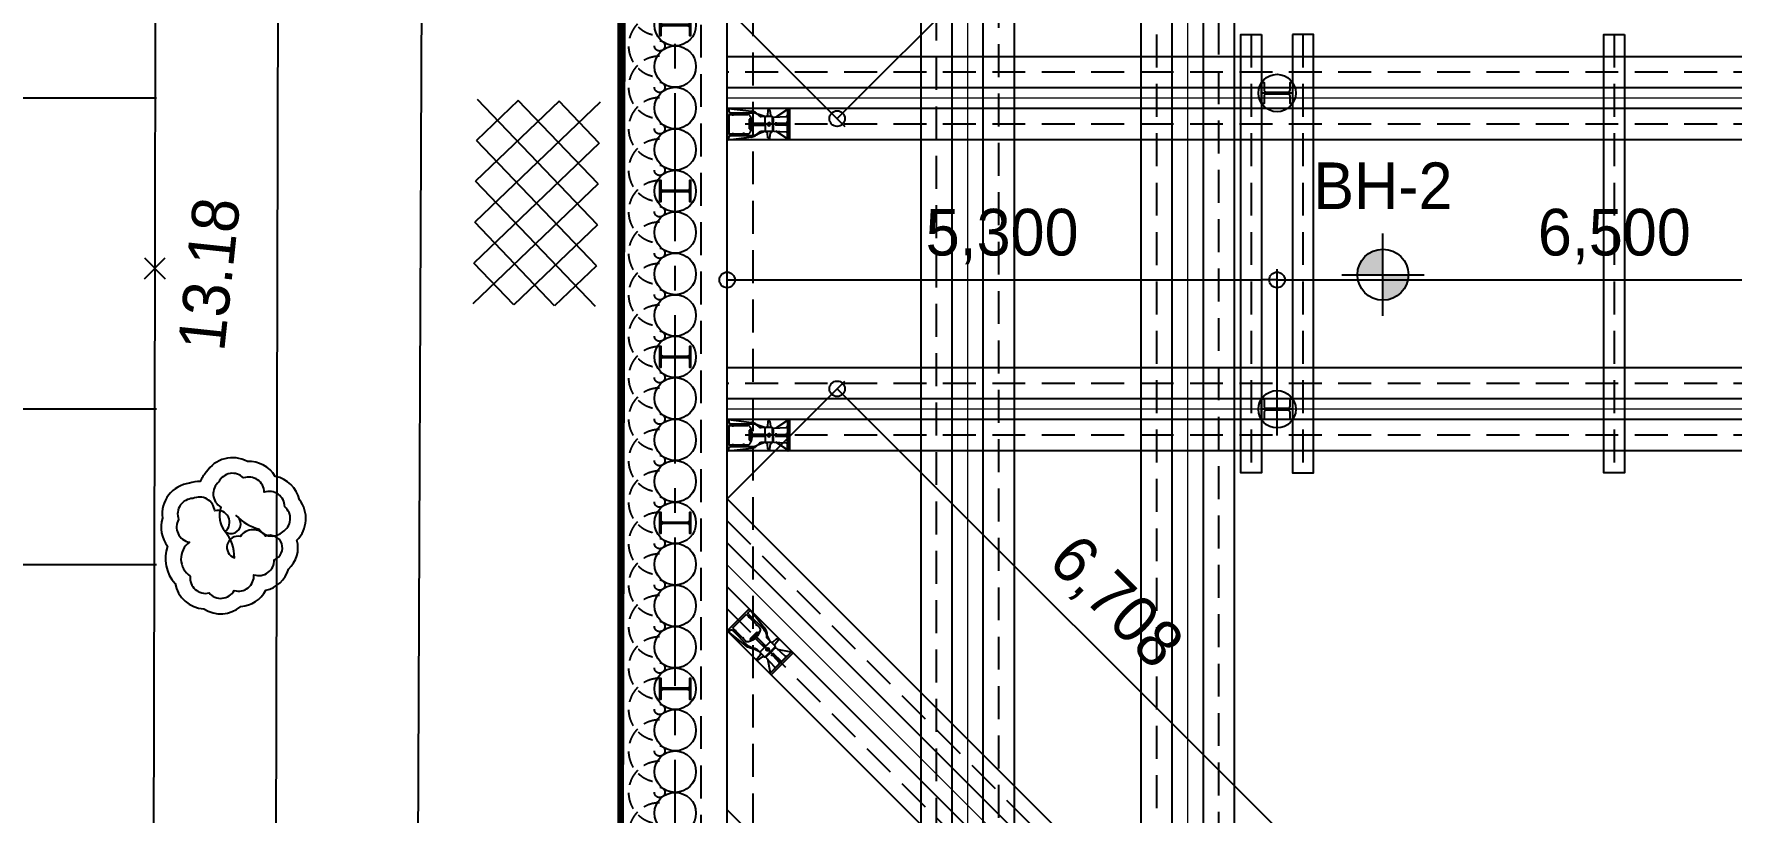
# Model space of a CAD drawing. Header units: millimetres. Extents: x 1073475 to 2890243, y -1340830 to -367733.
# Drawn here: x 1299407 to 1315763, y -432809 to -425304 of the extents above; entities that cross this region are included whole.
import ezdxf
from ezdxf.enums import TextEntityAlignment as Align
from ezdxf.xclip import XClip

# ---------------------------------------------------------------- set-up
doc = ezdxf.new("R2010")
doc.units = ezdxf.units.MM
doc.header["$LTSCALE"] = 50
doc.header["$XCLIPFRAME"] = 2
doc.header["$PDMODE"] = 3
doc.header["$PDSIZE"] = 100
for name, pattern in [('CENTER2', [28.575, 19.05, -3.175, 3.175, -3.175]), ('HIDDEN', [9.525, 6.35, -3.175]), ('HIDDEN2', [4.7625, 3.175, -1.5875]), ('PHANTOM', [63.5, 31.75, -6.35, 6.35, -6.35, 6.35, -6.35])]:
    doc.linetypes.add(name, pattern=pattern)
doc.layers.get('Defpoints').update_dxf_attribs({"color": 151})
doc.layers.add('_0', color=7, linetype='Continuous', lineweight=0)
for name, color, linetype in [('C-DIM', 7, 'Continuous'), ('CEN', 1, 'CENTER2'), ('CIP', 1, 'Continuous'), ('FIN', 5, 'Continuous'), ('H-BEAM', 5, 'Continuous'), ('H-BEAM-상부', 173, 'Continuous'), ('HPILE-300x200', 3, 'Continuous'), ('POST PILE', 6, 'Continuous'), ('SGR', 8, 'Continuous'), ('ST-CEN', 1, 'HIDDEN'), ('ST-CEN(상부 H-BEAM)', 1, 'HIDDEN'), ('ST-CEN(하부 H-BEAM)', 1, 'HIDDEN'), ('STRUT', 3, 'Continuous'), ('WALE-1', 3, 'Continuous'), ('건축', 233, 'HIDDEN'), ('대지경계선', 6, 'PHANTOM'), ('도로', 1, 'Continuous'), ('보도', 7, 'Continuous'), ('보도블럭', 7, 'Continuous'), ('연속지적도', 32, 'Continuous'), ('유압JACK', 2, 'Continuous'), ('자전거전용도로', 7, 'Continuous'), ('조경', 3, 'Continuous'), ('주상도', 7, 'Continuous'), ('측량점_높이', 8, 'Continuous'), ('측량점_심볼', 7, 'Continuous'), ('화단경계', 3, 'Continuous')]:
    doc.layers.add(name, color=color, linetype=linetype)
doc.styles.add('굴림체', font='')
doc.styles.add('돋움', font='')
doc.styles.get('굴림체').set_extended_font_data('Dotum')
doc.styles.get('돋움').set_extended_font_data('Dotum')
doc.dimstyles.new('SAM-300', dxfattribs={"dimscale": 1.5, "dimtxt": 300, "dimasz": 100, "dimexe": 70, "dimexo": 0, "dimgap": 100, "dimtad": 1, "dimdec": 0, "dimzin": 0, "dimdsep": 46, "dimlunit": 6, "dimtxsty": '돋움', "dimblk": 'ORIGIN', "dimcen": 100, "dimclrd": 1, "dimclre": 1, "dimclrt": 7, "dimadec": 0, "dimazin": 0, "dimtfac": 1, "dimtdec": 0, "dimtix": 1, "dimtmove": 2, "dimatfit": 3, "dimfxl": 70, "dimtolj": 1, "dimtzin": 0, "dimlwd": -1, "dimlwe": -1, "dimarcsym": 0})

# ---------------------------------------------------------------- blocks, each defined once
blk = doc.blocks.new('A$405090834614')
at = {"layer": '도로', "color": 251}
for p, q in [((159062, 159953), (148322, 158834)), ((148322, 158834), (140195, 157992))]:
    blk.add_line(p, q, dxfattribs=at)
at = {"layer": '보도', "color": 251}
blk.add_line((152284, 154699), (138309, 153245), dxfattribs=at)
at = {"layer": '보도블럭', "color": 251}
for p, q in [((148796, 154604), (149876, 155881)), ((149189, 154636), (150269, 155914)), ((150302, 155521), (149876, 155881)), ((149582, 154669), (148304, 155749)), ((148337, 155357), (148697, 155782)), ((148370, 154964), (149090, 155815)), ((148403, 154571), (149483, 155848)), ((149975, 154702), (148697, 155782)), ((150368, 154735), (149090, 155815)), ((150335, 155128), (149483, 155848)), ((149582, 154669), (150302, 155521)), ((149189, 154636), (148337, 155357)), ((149975, 154702), (150335, 155128)), ((148796, 154604), (148370, 154964))]:
    blk.add_line(p, q, dxfattribs=at)
at = {"layer": '연속지적도', "color": 251}
for p, q in [((138278, 153274), (161008, 155684)), ((161008, 155684), (138278, 153274))]:
    blk.add_line(p, q, dxfattribs=at)
at = {"layer": '자전거전용도로', "color": 251}
blk.add_line((140415, 155454), (151998, 156633), dxfattribs=at)
at = {"layer": '조경', "color": 251}
for points in [[(145320, 158319, 0.346815), (145106, 158017, 0.330985), (145166, 157666, 0.257815), (145347, 157442, 0.268393), (145574, 157247, 0.287741), (145858, 157195, 0.374085), (146249, 157211, 0.296108), (146449, 157467, 0.276004), (146563, 157750, 0.397465), (146418, 158133, 0.08978), (146324, 158182, 0.089366), (146296, 158284, 0.417873), (145935, 158507, 0.244957), (145671, 158428, 0.283849)], [(145406, 158181, 0.520567), (145264, 157984, 0.520567), (145313, 157745, 0.520567), (145484, 157572, 0.520567), (145649, 157393, 0.997573), (145867, 157500, 0.520567), (145838, 157741, 0.940956), (145626, 157776, 0.176046), (145869, 157893, 1.063971), (146034, 157804, 0.138397), (145927, 157568, 0.467806), (145925, 157340, 0.520567), (146167, 157346, 0.520567), (146285, 157558, 0.520567), (146402, 157770, 0.520567), (146338, 158004, 0.520567), (146099, 157957, 0.258914), (145869, 157893, 0.824029), (146056, 158012, 0.520567), (146153, 158235, 0.520567), (145939, 158350, 0.520567), (145731, 158224, 0.520567), (145406, 158181)]]:
    blk.add_lwpolyline(points, format="xyb", close=True, dxfattribs=at)
at = {"layer": '측량점_심볼', "color": 251}
for p in [(148322, 158834), (148337, 150260)]:
    blk.add_point(p, dxfattribs=at)
at = {"layer": '화단경계', "color": 251}
blk.add_line((151883, 158016), (140273, 156812), dxfattribs=at)
at = {"layer": '측량점_높이', "color": 251, "style": '굴림체'}
for s, p in [('13.18', (148322, 158534)), ('13.58', (148337, 149960))]:
    blk.add_text(s, height=450, dxfattribs=at).set_placement(p, align=Align.TOP_CENTER)
blk = doc.blocks.new('20240926 평면')
at = {"layer": '건축'}
for p, q in [((-5159, -27541), (-5159, -5159)), ((-4659, -27334), (-4659, -5366))]:
    blk.add_line(p, q, dxfattribs=at)
at = {"layer": '건축', "color": 255}
blk.add_lwpolyline([(26141, -34840), (1135, -34840), (-5936, -27769), (-5936, -4908), (-280, 749), (26141, 749)], close=True, dxfattribs=at)
blk = doc.blocks.new('A$C1400461B')
at = {"layer": '주상도'}
h = blk.add_hatch(color=256, dxfattribs=at)
h.paths.add_polyline_path([(0, 246, 0.414214), (-246, 0), (0, 0)])
h.paths.add_polyline_path([(0, 0), (0, -246, 0.414214), (246, 0)])
for p, q in [((0, -397), (0, 397)), ((-397, 0), (397, 0))]:
    blk.add_line(p, q, dxfattribs=at)
blk.add_circle((0, 0), 246, dxfattribs=at)
blk = doc.blocks.new('A$C1D3235D9')
at = {"layer": 'SGR', "linetype": 'HIDDEN2'}
blk.add_circle((0, 0), 50, dxfattribs=at)
blk.add_arc((0, 0), 300, 0, 180, dxfattribs=at)
blk = doc.blocks.new('h-200')
at = {"layer": 'HPILE-300x200'}
blk.add_line((0, -150), (0, 150), dxfattribs=at)
blk.add_lwpolyline([(-100, 150), (-100, 136), (-24.5, 136, -0.4142136), (-4.5, 116), (-4.5, -116, -0.4142136), (-24.5, -136), (-100, -136), (-100, -150), (100, -150), (100, -136), (24.5, -136, -0.4142136), (4.5, -116), (4.5, 116, -0.4142136), (24.5, 136), (100, 136), (100, 150)], format="xyb", close=True, dxfattribs=at)
blk = doc.blocks.new('CIP')
at = {"layer": 'CIP'}
for centre in [(0, 0), (400, 0), (800, 0), (1200, 0)]:
    blk.add_circle(centre, 200, dxfattribs=at)
at = {"layer": 'HPILE-300x200'}
blk.add_blockref('h-200', (1200, 0), dxfattribs=at)
at = {"layer": 'SGR', "linetype": 'HIDDEN2'}
for p in [(-200, 150), (200, 150), (600, 150), (1000, 150)]:
    blk.add_blockref('A$C1D3235D9', p, dxfattribs=at)
blk = doc.blocks.new('_Origin')
at = {"color": 0, "linetype": 'ByBlock', "lineweight": -2}
blk.add_line((0, 0), (-1, 0), dxfattribs=at)
blk.add_circle((0, 0), 0.5, dxfattribs=at)
blk = doc.blocks.new('*D770')
at = {"layer": 'C-DIM', "color": 1, "ltscale": 0.2, "transparency": 16777216}
for p, q in [((1299088, -424274), (1299088, -424124)), ((1300588, -424424), (1298983, -424424)), ((1299088, -425924), (1299088, -424424)), ((1300588, -425924), (1298983, -425924)), ((1299088, -426074), (1299088, -426224))]:
    blk.add_line(p, q, dxfattribs=at)
at = {"layer": 'Defpoints', "color": 0, "ltscale": 0.2, "transparency": 16777216}
for p in [(1299088, -424424), (1300588, -424424), (1300588, -425924)]:
    blk.add_point(p, dxfattribs=at)
at = {"layer": 'C-DIM', "color": 1, "ltscale": 0.2, "transparency": 16777216, "xscale": 150, "yscale": 150, "zscale": 150}
for p, rotation in [((1299088, -424424), 270), ((1299088, -425924), 90)]:
    blk.add_blockref('_Origin', p, dxfattribs=dict(at, rotation=rotation))
at = {"layer": 'C-DIM', "color": 7, "ltscale": 0.2, "transparency": 16777216, "insert": (1298669, -425174), "char_height": 450, "attachment_point": 5, "rotation": 90, "style": '돋움'}
blk.add_mtext('\\A1;1,500', dxfattribs=at)
blk = doc.blocks.new('*D771')
at = {"layer": 'C-DIM', "color": 1, "ltscale": 0.2, "transparency": 16777216}
for p, q in [((1300588, -425924), (1298983, -425924)), ((1299088, -428774), (1299088, -426074)), ((1300588, -428924), (1298983, -428924))]:
    blk.add_line(p, q, dxfattribs=at)
at = {"layer": 'Defpoints', "color": 0, "ltscale": 0.2, "transparency": 16777216}
for p in [(1299088, -425924), (1300588, -425924), (1300588, -428924)]:
    blk.add_point(p, dxfattribs=at)
at = {"layer": 'C-DIM', "color": 1, "ltscale": 0.2, "transparency": 16777216, "xscale": 150, "yscale": 150, "zscale": 150}
for p, rotation in [((1299088, -425924), 90), ((1299088, -428924), 270)]:
    blk.add_blockref('_Origin', p, dxfattribs=dict(at, rotation=rotation))
at = {"layer": 'C-DIM', "color": 7, "ltscale": 0.2, "transparency": 16777216, "insert": (1298669, -427424), "char_height": 450, "attachment_point": 5, "rotation": 90, "style": '돋움'}
blk.add_mtext('\\A1;3,000', dxfattribs=at)
blk = doc.blocks.new('*D772')
at = {"layer": 'C-DIM', "color": 1, "ltscale": 0.2, "transparency": 16777216}
for p, q in [((1299088, -428774), (1299088, -428624)), ((1300588, -428924), (1298983, -428924)), ((1299088, -430424), (1299088, -428924)), ((1300588, -430424), (1298983, -430424)), ((1299088, -430574), (1299088, -430724))]:
    blk.add_line(p, q, dxfattribs=at)
at = {"layer": 'Defpoints', "color": 0, "ltscale": 0.2, "transparency": 16777216}
for p in [(1299088, -428924), (1300588, -428924), (1300588, -430424)]:
    blk.add_point(p, dxfattribs=at)
at = {"layer": 'C-DIM', "color": 1, "ltscale": 0.2, "transparency": 16777216, "xscale": 150, "yscale": 150, "zscale": 150}
for p, rotation in [((1299088, -428924), 270), ((1299088, -430424), 90)]:
    blk.add_blockref('_Origin', p, dxfattribs=dict(at, rotation=rotation))
at = {"layer": 'C-DIM', "color": 7, "ltscale": 0.2, "transparency": 16777216, "insert": (1298669, -429674), "char_height": 450, "attachment_point": 5, "rotation": 90, "style": '돋움'}
blk.add_mtext('\\A1;1,500', dxfattribs=at)
blk = doc.blocks.new('*D773')
at = {"layer": 'C-DIM', "color": 1, "ltscale": 0.2, "transparency": 16777216}
for p, q in [((1300588, -430424), (1298983, -430424)), ((1299088, -433274), (1299088, -430574)), ((1300588, -433424), (1298983, -433424))]:
    blk.add_line(p, q, dxfattribs=at)
at = {"layer": 'Defpoints', "color": 0, "ltscale": 0.2, "transparency": 16777216}
for p in [(1299088, -430424), (1300588, -430424), (1300588, -433424)]:
    blk.add_point(p, dxfattribs=at)
at = {"layer": 'C-DIM', "color": 1, "ltscale": 0.2, "transparency": 16777216, "xscale": 150, "yscale": 150, "zscale": 150}
for p, rotation in [((1299088, -430424), 90), ((1299088, -433424), 270)]:
    blk.add_blockref('_Origin', p, dxfattribs=dict(at, rotation=rotation))
at = {"layer": 'C-DIM', "color": 7, "ltscale": 0.2, "transparency": 16777216, "insert": (1298669, -431924), "char_height": 450, "attachment_point": 5, "rotation": 90, "style": '돋움'}
blk.add_mtext('\\A1;3,000', dxfattribs=at)
blk = doc.blocks.new('*D782')
at = {"layer": 'C-DIM', "color": 1, "ltscale": 0.2, "transparency": 16777216}
for p, q in [((1306088, -429788), (1307223, -428653)), ((1307254, -428833), (1311786, -433364)), ((1310831, -434531), (1311966, -433396))]:
    blk.add_line(p, q, dxfattribs=at)
at = {"layer": 'Defpoints', "color": 0, "ltscale": 0.2, "transparency": 16777216}
for p in [(1306088, -429788), (1311892, -433470), (1310831, -434531)]:
    blk.add_point(p, dxfattribs=at)
at = {"layer": 'C-DIM', "color": 1, "ltscale": 0.2, "transparency": 16777216, "xscale": 150, "yscale": 150, "zscale": 150}
for p, rotation in [((1307148, -428727), 135.0000000023582), ((1311892, -433470), 315.0000000023583)]:
    blk.add_blockref('_Origin', p, dxfattribs=dict(at, rotation=rotation))
at = {"layer": 'C-DIM', "color": 7, "ltscale": 0.2, "transparency": 16777216, "insert": (1309816, -430803), "char_height": 450, "attachment_point": 5, "rotation": 315, "style": '돋움'}
blk.add_mtext('\\A1;6,708', dxfattribs=at)
blk = doc.blocks.new('*D786')
at = {"layer": 'C-DIM', "color": 1, "ltscale": 0.2, "transparency": 16777216}
for p, q in [((1310831, -420317), (1311966, -421452)), ((1307254, -426015), (1311786, -421484)), ((1306088, -425061), (1307223, -426196))]:
    blk.add_line(p, q, dxfattribs=at)
at = {"layer": 'Defpoints', "color": 0, "ltscale": 0.2, "transparency": 16777216}
for p in [(1310831, -420317), (1311892, -421378), (1306088, -425061)]:
    blk.add_point(p, dxfattribs=at)
at = {"layer": 'C-DIM', "color": 1, "ltscale": 0.2, "transparency": 16777216, "xscale": 150, "yscale": 150, "zscale": 150}
for p, rotation in [((1311892, -421378), 44.99999999764176), ((1307148, -426121), 224.9999999976418)]:
    blk.add_blockref('_Origin', p, dxfattribs=dict(at, rotation=rotation))
at = {"layer": 'C-DIM', "color": 7, "ltscale": 0.2, "transparency": 16777216, "insert": (1309224, -423454), "char_height": 450, "attachment_point": 5, "rotation": 45, "style": '돋움'}
blk.add_mtext('\\A1;6,708', dxfattribs=at)
blk = doc.blocks.new('A$C26452653')
at = {"layer": '유압JACK'}
for p, q in [((0, 600), (0, 587)), ((0, 600), (300, 600)), ((300, 600), (0, 600)), ((5, 582), (62, 582)), ((5, 582), (150, 582)), ((5, 582), (125, 582)), ((9, 582), (82, 471)), ((83, 450), (77, 568)), ((295, 582), (139, 582)), ((142, 479), (140, 567)), ((158, 479), (160, 567)), ((295, 582), (175, 582)), ((217, 450), (223, 568)), ((291, 582), (218, 471)), ((295, 582), (238, 582)), ((300, 600), (300, 587)), ((17, 413), (64, 417)), ((17, 393), (64, 389)), ((77, 363), (54, 296)), ((77, 434), (77, 432)), ((77, 432), (77, 372)), ((77, 374), (77, 372)), ((77, 373), (77, 372)), ((133, 368), (77, 368)), ((77, 368), (77, 327)), ((150, 438), (81, 438)), ((150, 368), (81, 368)), ((150, 444), (89, 444)), ((95, 444), (95, 438)), ((95, 444), (205, 444)), ((95, 438), (205, 438)), ((98, 444), (98, 438)), ((133, 368), (222, 368)), ((141, 247), (141, 360)), ((141, 341), (159, 341)), ((150, 444), (211, 444)), ((150, 438), (218, 438)), ((150, 368), (218, 368)), ((159, 247), (159, 360)), ((202, 444), (202, 438)), ((205, 444), (205, 438)), ((222, 434), (222, 432)), ((222, 432), (222, 372)), ((222, 374), (222, 372)), ((222, 373), (222, 372)), ((222, 368), (222, 327)), ((222, 363), (246, 296)), ((282, 413), (236, 417)), ((282, 393), (236, 389)), ((0, 13), (26, 234)), ((40, 33), (40, 244)), ((56, 21), (56, 199)), ((56, 168), (60, 168)), ((70, 311), (57, 299)), ((60, 168), (60, 153)), ((92, 226), (92, 221)), ((92, 226), (207, 226)), ((92, 221), (207, 221)), ((98, 234), (98, 226)), ((98, 226), (197, 226)), ((101, 235), (101, 226)), ((102, 226), (102, 221)), ((103, 226), (103, 221)), ((103, 221), (195, 221)), ((103, 218), (103, 213)), ((103, 218), (195, 218)), ((103, 213), (197, 213)), ((105, 221), (105, 218)), ((141, 259), (159, 259)), ((195, 221), (197, 221)), ((195, 221), (195, 218)), ((195, 218), (197, 218)), ((197, 226), (197, 221)), ((197, 226), (197, 221)), ((197, 226), (197, 221)), ((197, 226), (202, 226)), ((197, 218), (197, 213)), ((199, 235), (199, 226)), ((202, 234), (202, 226)), ((207, 226), (207, 221)), ((230, 311), (243, 299)), ((240, 168), (240, 153)), ((244, 168), (240, 168)), ((244, 21), (244, 199)), ((260, 33), (260, 244)), ((300, 13), (274, 234)), ((0, 13), (0, 0)), ((0, 0), (300, 0)), ((5, 18), (25, 18)), ((56, 153), (60, 153)), ((56, 63), (60, 63)), ((56, 48), (60, 48)), ((59, 18), (241, 18)), ((60, 48), (60, 63)), ((244, 153), (240, 153)), ((244, 63), (240, 63)), ((240, 48), (240, 63)), ((244, 48), (240, 48)), ((295, 18), (275, 18)), ((300, 13), (300, 0))]:
    blk.add_line(p, q, dxfattribs=at)
for centre, radius, start, end in [((5, 587), 5, 180, 270), ((62, 567), 15, 3, 90), ((125, 567), 15, 1.2674, 90), ((175, 567), 15, 90, 178.7326), ((238, 567), 15, 90, 177), ((295, 587), 5, 270, 0), ((17, 403), 10, 90, 270), ((62, 432), 15, 274.7636, 0), ((62, 374), 15, 0, 85.2364), ((57, 327), 20, 315.3602, 0), ((81, 434), 4, 90, 180), ((81, 372), 4, 180, 270), ((89, 450), 6, 183, 270), ((132, 479), 10, 270, 1.2674), ((133, 360), 7.5, 0, 90), ((150, 403), 15, 90, 270), ((150, 403), 10, 90, 270), ((150, 403), 15, 270, 90), ((150, 403), 10, 270, 90), ((168, 479), 10, 178.7326, 270), ((166, 360), 7.5, 90, 180), ((211, 450), 6, 270, 357), ((218, 434), 4, 0, 90), ((218, 372), 4, 270, 0), ((237, 432), 15, 180, 265.2364), ((237, 374), 15, 94.7636, 180), ((242, 327), 20, 180, 224.6398), ((282, 403), 10, 270, 90), ((135, 221), 110, 135, 172.9969), ((150, 236), 110, 135.3602, 180), ((81, 199), 25, 119.7623, 180), ((150, 79), 164, 90, 119.7623), ((136, 247), 5, 274.7518, 0), ((150, 79), 164, 60.2377, 90), ((164, 247), 5, 180, 265.2482), ((150, 236), 110, 0, 44.6398), ((219, 199), 25, 0, 60.2377), ((165, 221), 110, 7.0031, 45), ((5, 13), 5, 90, 180), ((25, 33), 15, 270, 0), ((59, 21), 3, 180, 270), ((241, 21), 3, 270, 0), ((275, 33), 15, 180, 270), ((295, 13), 5, 0, 90)]:
    blk.add_arc(centre, radius, start, end, dxfattribs=at)
blk = doc.blocks.new('*D788')
at = {"layer": 'C-DIM', "color": 1, "ltscale": 0.2, "transparency": 16777216}
for p, q in [((1306088, -429177), (1306088, -427572)), ((1306238, -427677), (1311238, -427677)), ((1311388, -429177), (1311388, -427572))]:
    blk.add_line(p, q, dxfattribs=at)
at = {"layer": 'Defpoints', "color": 0, "ltscale": 0.2, "transparency": 16777216}
for p in [(1311388, -427677), (1306088, -429177), (1311388, -429177)]:
    blk.add_point(p, dxfattribs=at)
at = {"layer": 'C-DIM', "color": 1, "ltscale": 0.2, "transparency": 16777216, "xscale": 150, "yscale": 150, "zscale": 150, "rotation": 180}
blk.add_blockref('_Origin', (1306088, -427677), dxfattribs=at)
at = {"layer": 'C-DIM', "color": 1, "ltscale": 0.2, "transparency": 16777216, "xscale": 150, "yscale": 150, "zscale": 150}
blk.add_blockref('_Origin', (1311388, -427677), dxfattribs=at)
at = {"layer": 'C-DIM', "color": 7, "ltscale": 0.2, "transparency": 16777216, "insert": (1308738, -427258), "char_height": 450, "attachment_point": 5, "style": '돋움'}
blk.add_mtext('\\A1;5,300', dxfattribs=at)
blk = doc.blocks.new('*D789')
at = {"layer": 'C-DIM', "color": 1, "ltscale": 0.2, "transparency": 16777216}
for p, q in [((1311388, -429177), (1311388, -427572)), ((1311538, -427677), (1317738, -427677)), ((1317888, -429177), (1317888, -427572))]:
    blk.add_line(p, q, dxfattribs=at)
at = {"layer": 'Defpoints', "color": 0, "ltscale": 0.2, "transparency": 16777216}
for p in [(1317888, -427677), (1311388, -429177), (1317888, -429177)]:
    blk.add_point(p, dxfattribs=at)
at = {"layer": 'C-DIM', "color": 1, "ltscale": 0.2, "transparency": 16777216, "xscale": 150, "yscale": 150, "zscale": 150, "rotation": 180}
blk.add_blockref('_Origin', (1311388, -427677), dxfattribs=at)
at = {"layer": 'C-DIM', "color": 1, "ltscale": 0.2, "transparency": 16777216, "xscale": 150, "yscale": 150, "zscale": 150}
blk.add_blockref('_Origin', (1317888, -427677), dxfattribs=at)
at = {"layer": 'C-DIM', "color": 7, "ltscale": 0.2, "transparency": 16777216, "insert": (1314638, -427258), "char_height": 450, "attachment_point": 5, "style": '돋움'}
blk.add_mtext('\\A1;6,500', dxfattribs=at)
blk = doc.blocks.new('Post')
at = {"layer": 'POST PILE'}
blk.add_line((0, 150), (0, -150), dxfattribs=at)
blk.add_lwpolyline([(-100, -150), (-100, -125), (-29.5, -125, 0.4142136), (-9.5, -105), (-9.5, 105, 0.4142136), (-29.5, 125), (-100, 125), (-100, 150), (100, 150), (100, 125), (29.5, 125, 0.4142136), (9.5, 105), (9.5, -105, 0.4142136), (29.5, -125), (100, -125), (100, -150)], format="xyb", close=True, dxfattribs=at)
blk.add_circle((0, 0), 180.3, dxfattribs=at)

msp = doc.modelspace()

# ---------------------------------------------------------------- linework, layer by layer
at = {"layer": 'WALE-1'}
msp.add_lwpolyline([(1310975.6, -410324.2), (1337360.4, -410324.2), (1337360.4, -444524.2), (1312375.6, -444524.2), (1305787.7, -437936.3), (1305787.7, -415512.1)], close=True, dxfattribs=at)

# ---------------------------------------------------------------- block references
ref = msp.add_blockref('A$405090834614', (1442878.4, -591810.2), dxfattribs=dict(rotation=83.9464212542183))
XClip(ref).set_block_clipping_path([(87977.8492422819, 202827.7349661703), (102823.6229538787, 62839.0134570275), (213801.3092563641, 74608.173144479), (198955.5355447673, 214596.8946536218)])

# ---------------------------------------------------------------- dimensions: what is measured, and where the dimension line sits
at = {"layer": 'C-DIM', "ltscale": 0.2}
for base, p1, p2, picture, middle in [((1299087.7, -424424.2), (1300587.7, -425924.2), (1300587.7, -424424.2), '*D770', (1298669, -425174.2)), ((1299087.7, -425924.2), (1300587.7, -428924.2), (1300587.7, -425924.2), '*D771', (1298669, -427424.2)), ((1299087.7, -428924.2), (1300587.7, -430424.2), (1300587.7, -428924.2), '*D772', (1298669, -429674.2)), ((1299087.7, -430424.2), (1300587.7, -433424.2), (1300587.7, -430424.2), '*D773', (1298669, -431924.2))]:
    dim = msp.add_linear_dim(base=base, p1=p1, p2=p2, angle=90, dimstyle='SAM-300', dxfattribs=at)
    dim.commit()
    dim.dimension.update_dxf_attribs({"geometry": picture, "text_midpoint": middle})

# ---------------------------------------------------------------- next in the draw order: wipeouts: each hides what was drawn before it
at = {"ltscale": 1.5}
msp.add_wipeout([(1310892.7, -410124.2), (1337610.4, -410124.2), (1337610.4, -444724.2), (1312292.7, -444724.2), (1305587.7, -438019.2), (1305587.7, -415429.2)], dxfattribs=at)

# ---------------------------------------------------------------- next in the draw order: linework, layer by layer
at = {"layer": '_0'}
for p, q in [((1310524.9, -411199.1), (1310524.9, -442249.3)), ((1308403.6, -413320.4), (1308403.6, -440128)), ((1337060.4, -425924.2), (1306087.7, -425924.2)), ((1337060.4, -428924.2), (1306087.7, -428924.2)), ((1306087.7, -430424.2), (1319887.7, -444224.2))]:
    msp.add_line(p, q, dxfattribs=at)
at = {"layer": 'CEN', "color": 8, "ltscale": 1.5}
msp.add_line((1305587.7, -438019.2), (1305587.7, -415429.2), dxfattribs=at)
msp.add_lwpolyline([(1337610.4, -444724.2), (1312292.7, -444724.2), (1305587.7, -438019.2), (1305587.7, -415429.2), (1310892.7, -410124.2), (1337610.4, -410124.2)], dxfattribs=at)
at = {"layer": 'H-BEAM'}
for points in [[(1311237.7, -425310.3), (1311237.7, -429538.1), (1311037.7, -429538.1), (1311037.7, -425310.3)], [(1311537.7, -425310.3), (1311537.7, -429538.1), (1311737.7, -429538.1), (1311737.7, -425310.3)]]:
    msp.add_lwpolyline(points, close=True, dxfattribs=at)
at = {"layer": 'H-BEAM-상부'}
msp.add_lwpolyline([(1314737.7, -425310.3), (1314737.7, -429538.1), (1314537.7, -429538.1), (1314537.7, -425310.3)], close=True, dxfattribs=at)
at = {"layer": 'ST-CEN'}
for p, q in [((1310824.9, -410899.1), (1310824.9, -442549.3)), ((1310224.9, -411499.1), (1310224.9, -441949.3)), ((1308703.6, -413020.4), (1308703.6, -440428)), ((1308103.6, -413620.4), (1308103.6, -439828)), ((1337060.4, -425674.2), (1306087.7, -425674.2)), ((1337060.4, -426174.2), (1306087.7, -426174.2)), ((1337060.4, -428674.2), (1306087.7, -428674.2)), ((1337060.4, -429174.2), (1306087.7, -429174.2)), ((1306087.7, -429999.9), (1320311.9, -444224.2)), ((1306087.7, -430848.5), (1319463.4, -444224.2))]:
    msp.add_line(p, q, dxfattribs=at)
at = {"layer": 'ST-CEN(상부 H-BEAM)'}
msp.add_line((1314637.7, -425310.3), (1314637.7, -429538.1), dxfattribs=at)
at = {"layer": 'ST-CEN(하부 H-BEAM)'}
for p, q in [((1311137.7, -425310.3), (1311137.7, -429538.1)), ((1311637.7, -425310.3), (1311637.7, -429538.1))]:
    msp.add_line(p, q, dxfattribs=at)
at = {"layer": 'STRUT', "color": 4}
for p, q in [((1310974.9, -410749.1), (1310974.9, -442699.3)), ((1310674.9, -411049.1), (1310674.9, -442399.3)), ((1310374.9, -411349.1), (1310374.9, -442099.3)), ((1310074.9, -411649.1), (1310074.9, -441799.3)), ((1308853.6, -412870.4), (1308853.6, -440578)), ((1308553.6, -413170.4), (1308553.6, -440278)), ((1308253.6, -413470.4), (1308253.6, -439978)), ((1307953.6, -413770.4), (1307953.6, -439678))]:
    msp.add_line(p, q, dxfattribs=at)
at = {"layer": 'STRUT'}
for p, q in [((1337060.4, -425524.2), (1306087.7, -425524.2)), ((1337060.4, -425824.2), (1306087.7, -425824.2)), ((1337060.4, -426024.2), (1306087.7, -426024.2)), ((1337060.4, -426324.2), (1306087.7, -426324.2)), ((1337060.4, -428524.2), (1306087.7, -428524.2)), ((1337060.4, -428824.2), (1306087.7, -428824.2)), ((1337060.4, -429024.2), (1306087.7, -429024.2)), ((1337060.4, -429324.2), (1306087.7, -429324.2)), ((1306087.7, -429787.8), (1320524.1, -444224.2)), ((1306087.7, -430212.1), (1320099.8, -444224.2)), ((1306087.7, -430636.3), (1319675.6, -444224.2)), ((1306087.7, -431060.6), (1319251.3, -444224.2)), ((1306087.7, -432787.8), (1317524.1, -444224.2))]:
    msp.add_line(p, q, dxfattribs=at)
at = {"layer": 'WALE-1'}
msp.add_lwpolyline([(1311099.8, -410624.2), (1337060.4, -410624.2), (1337060.4, -444224.2), (1312499.8, -444224.2), (1306087.7, -437812.1), (1306087.7, -415636.3)], close=True, dxfattribs=at)
at = {"layer": '대지경계선', "const_width": 60}
msp.add_lwpolyline([(1305059.8, -415282), (1310716.7, -409625.2), (1337137.7, -409625.2), (1337137.7, -445214.2), (1312130.9, -445214.2), (1305059.8, -438143.1), (1305059.8, -415282)], dxfattribs=at)

# ---------------------------------------------------------------- next in the draw order: block references
at = {"layer": 'FIN', "rotation": 89.99999999650223}
for p in [(1305587.7, -424819.2), (1305587.7, -426419.2), (1305587.7, -428019.2), (1305587.7, -429619.2), (1305587.7, -431219.2), (1305587.7, -432819.2)]:
    msp.add_blockref('CIP', p, dxfattribs=at)
at = {"layer": 'POST PILE', "rotation": 270}
for p in [(1311387.7, -425874.2), (1311387.7, -428924.2)]:
    msp.add_blockref('Post', p, dxfattribs=at)
at = {"layer": '건축', "rotation": 359.9999999965022}
msp.add_blockref('20240926 평면', (1310996.3, -410374.2), dxfattribs=at)
at = {"layer": '유압JACK', "rotation": 270.0000000000138}
for p in [(1306087.7, -426024.2), (1306087.7, -429024.2)]:
    msp.add_blockref('A$C26452653', p, dxfattribs=at)
at = {"layer": '유압JACK', "xscale": -1, "rotation": 225.0000000005915}
msp.add_blockref('A$C26452653', (1306087.7, -431060.6), dxfattribs=at)
at = {"layer": '주상도'}
msp.add_blockref('A$C1400461B', (1312408, -427626.3), dxfattribs=at)

# ---------------------------------------------------------------- next in the draw order: texts
at = {"layer": '주상도', "style": '돋움'}
msp.add_text('BH-2', height=450, dxfattribs=at).set_placement((1312408, -426769), align=Align.MIDDLE_CENTER)

# ---------------------------------------------------------------- next in the draw order: dimensions: what is measured, and where the dimension line sits
at = {"layer": 'C-DIM', "ltscale": 0.2}
for base, p1, p2, angle, picture, middle in [((1311891.7, -421377.9), (1306087.7, -425060.6), (1310831, -420317.3), 45, '*D786', (1309224, -423453.6)), ((1311891.7, -433470.5), (1306087.7, -429787.8), (1310831, -434531.1), 315, '*D782', (1309816, -430802.8))]:
    dim = msp.add_linear_dim(base=base, p1=p1, p2=p2, angle=angle, dimstyle='SAM-300', dxfattribs=at)
    dim.commit()
    dim.dimension.update_dxf_attribs({"geometry": picture, "text_midpoint": middle})
for base, p1, p2, picture, middle in [((1311387.7, -427676.8), (1306087.7, -429176.8), (1311387.7, -429176.8), '*D788', (1308737.7, -427258.1)), ((1317887.7, -427676.8), (1311387.7, -429176.8), (1317887.7, -429176.8), '*D789', (1314637.7, -427258.1))]:
    dim = msp.add_linear_dim(base=base, p1=p1, p2=p2, dimstyle='SAM-300', dxfattribs=at)
    dim.commit()
    dim.dimension.update_dxf_attribs({"geometry": picture, "text_midpoint": middle})

doc.saveas('drawing.dxf')
